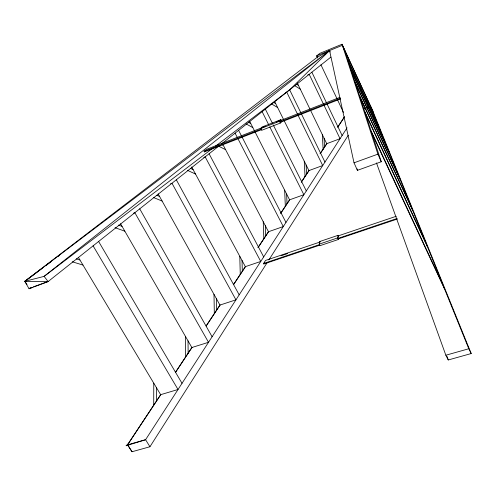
<?xml version="1.0" encoding="UTF-8"?>
<svg xmlns="http://www.w3.org/2000/svg" width="496" height="496" viewBox="0 0 496 496"><rect width="100%" height="100%" fill="white"/><g stroke="black" fill="none" stroke-linecap="round" stroke-linejoin="round"><path stroke-width="0.74" d="M153.71 405.17L153.772 383.197M156.507 400.942L156.531 387.804M397.054 218.494L337.875 238.44L338.47 235.798L338.204 235.284L319.877 241.484L319.201 244.137L320.032 245.656L338.421 239.469L338.718 238.142M338.421 239.469L337.602 237.931L338.204 235.284M127.584 444.658L127.15 444.143L131.998 451.744L149.941 446.747L267.195 262.582M268.857 259.972L348.273 135.234M319.877 241.484L320.149 241.986L265.521 260.45L263.581 263.481L263.866 263.977L264.641 262.762M347.076 127.832L145.582 439.716L126.151 445.743L127.472 444.825L145.582 439.716L149.941 446.747M127.472 444.825L160.654 394.68L178.027 389.496L93.105 245.842M175.398 372.397L191.853 347.522L208.518 342.302L134.856 212.703L133.449 213.23M206.206 325.829L219.945 305.071L235.947 299.844L171.969 183.241L170.568 183.78M233.461 284.636L245.359 266.656L260.747 261.454L205.183 156.879L203.775 157.424M257.982 247.585L268.472 231.731L283.29 226.567L235.085 133.145M280.761 213.15L289.571 199.832L303.862 194.723L269.787 126.895M301.27 182.162L308.921 170.593L322.71 165.54L286.731 92.144L285.349 92.702M320.156 153.617L326.721 143.691L340.045 138.706L309.194 74.319L307.787 74.884M337.615 127.236L344.286 117.143M126.151 445.743L127.615 444.788L160.785 394.636M175.466 372.453L191.983 347.479M206.175 326.027L220.069 305.028M233.579 284.605L245.477 266.619M258.118 247.51L268.584 231.688M280.717 213.348L289.683 199.795M301.45 182.007L309.027 170.556M320.125 153.779L326.827 143.654M337.863 126.97L344.646 116.715M281.344 120.888L280.792 119.691L262.093 126.982L260.778 128.538L261.621 130.33L280.395 123.033L281.213 122.004M260.778 128.538L279.558 121.229L280.792 119.691M215.624 146.072L289.652 89.832L329.561 50.561L330.187 51.962M29.655 288.244L29.035 288.734L24.8 281.344L317.335 57.189L329.561 50.561L354.02 162.818L357.411 170.345L381.25 161.764L344.875 50.983L342.035 44.256L320.019 53.264L316.69 55.819L317.626 57.914M32.122 287.314L29.035 288.734L48.112 281.561L219.368 145.619M221.786 143.704L330.863 57.114M262.372 127.571L206.696 149.265L204.079 151.311L204.364 151.894L205.412 151.075M213.156 147.944L44.125 276.365L24.8 281.344L26.989 284.468M48.112 281.561L24.8 281.344L329.561 50.561L44.125 276.365L48.112 281.561L33.554 286.8M24.8 281.344L42.154 268.379M45.88 265.596L50.828 261.894M58.28 256.327L59.508 255.415M376.464 162.911L445.848 355.223L448.272 359.966L471.2 353.549L372.998 111.482L342.383 45.316L316.69 55.819L317.657 57.871M340.095 97.29L281.065 120.292L279.837 121.83L340.312 98.295L340.591 98.909L280.116 122.431M204.079 151.311L261.057 129.14M204.364 151.894L261.342 129.735M364.151 108.767L370.493 106.349L372.998 111.482L342.035 44.256M354.02 162.818L377.896 154.144L381.25 161.764M338.47 235.798L396.248 216.268M281.102 255.775L287.655 253.561M319.201 244.137L337.602 237.931M263.581 263.481L319.48 244.646M263.866 263.977L319.753 245.148M338.148 238.954L397.321 219.027M31.143 287.94L29.611 288.219M445.848 355.223L468.801 348.756L471.2 353.549M72.273 261.795L82.981 265.069M76.285 258.869L79.949 260.003M115.035 227.689L124.843 231.192M118.507 225.079L122.059 226.362M153.729 197.625L162.111 201.035M156.755 195.269L159.545 196.416M187.463 170.357L195.498 174.009M190.346 168.318L193.118 169.589M218.73 146.227L225.587 149.662M221.47 144.46L223.374 145.421L268.472 231.731M246.134 123.938L252.836 127.608M248.198 122.121L250.765 123.535M271.69 104.024L277.636 107.539M273.718 102.443L275.695 103.621M294.785 85.696L300.303 89.193M296.633 84.252L298.474 85.424M127.615 444.788L131.998 451.744M78.424 257.461L160.654 394.68M98.611 241.478L182.02 383.309M120.534 223.715L191.853 347.522M139.729 208.835L212.102 336.747M158.137 193.886L219.945 305.071M176.322 179.788L239.177 294.835M191.685 166.929L245.359 266.656M209.095 153.779L263.68 256.909M238.613 130.343L285.963 222.425M249.73 121.489L289.571 199.832M262.136 111.674L268.745 124.818M265.341 109.132L272.571 123.566M273.259 124.942L306.305 190.935M274.722 101.655L308.921 170.593M289.652 89.832L300.855 112.753M301.531 114.142L324.954 162.068M297.247 82.9L309.975 109.145M310.645 110.521L326.721 143.691M311.866 72.199L326.492 102.808M327.155 104.197L342.116 135.501M320.937 64.79L343.468 112.381M360.028 97.135L412.672 210.347M364.851 111.817L425.711 242.501M365.434 113.596L427.279 246.369M371.206 131.186L442.649 284.276M371.913 133.331L444.515 288.87M279.558 121.229L280.395 123.033M347.814 59.935L378.814 126.871M348.13 60.896L379.707 129.059M351.168 70.153L388.232 150.083M351.528 71.257L389.242 152.576M355.037 81.927L398.97 176.564M355.452 83.204L400.129 179.416M359.538 95.641L411.327 207.043M370.493 106.349L468.801 348.756M446.958 356.333L448.272 359.966M342.383 45.316L377.896 154.144M357.077 168.832L357.411 170.345M324.08 138.248L324.576 146.934M322.319 134.602L323.132 149.116M306.137 164.976L306.59 174.115M304.271 161.219L305.028 176.483M286.626 194.035L287.035 203.67M284.654 190.154L285.33 206.249M265.341 225.736L265.695 235.922M263.246 221.731L263.829 238.743M242.029 260.462L242.315 271.256M239.797 256.314L240.269 274.356M216.38 298.66L216.585 310.143M213.993 294.37L214.328 313.559M188.034 340.882L188.133 353.146M185.473 336.437L185.628 356.934M279.037 120.832L276.601 121.923L279.037 120.832M264.976 126.313L262.589 127.447L264.976 126.313"/></g></svg>
